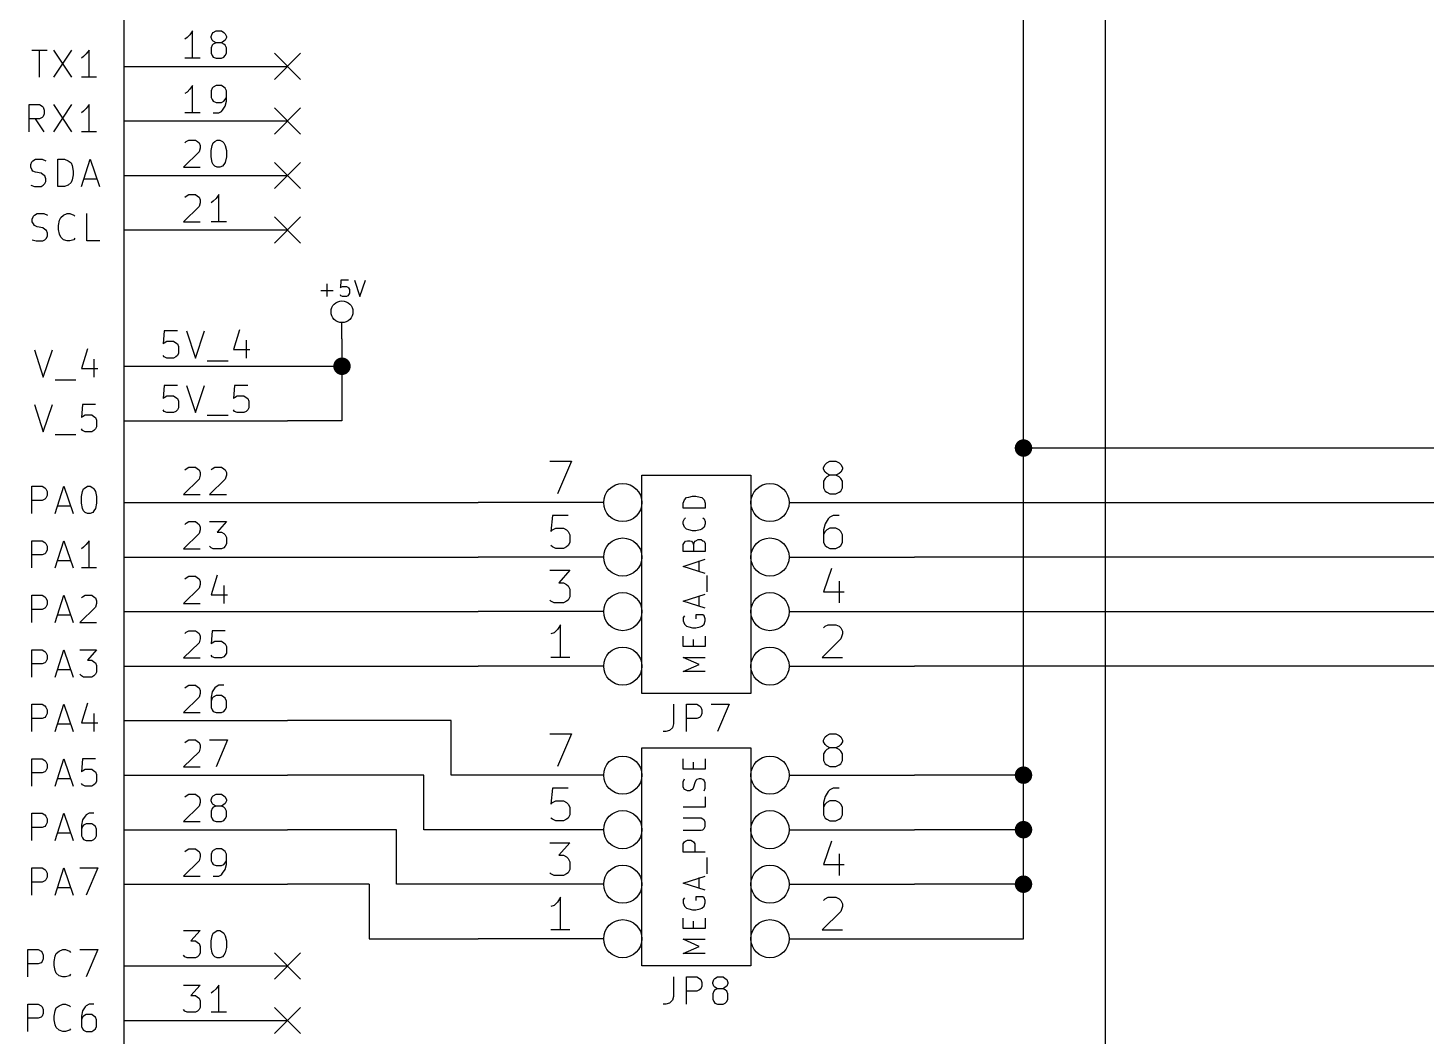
# Model space of a CAD drawing. Extents: x 4000 to 161350, y 4000 to 113000.
# Drawn here: x 58740 to 84384, y 29215 to 47705 of the extents above; entities that cross this region are included whole.
import ezdxf

# ---------------------------------------------------------------- set-up
doc = ezdxf.new("R2010")
doc.units = 0
for name, color, linetype in [('BLUE', 2, 'CONTINUOUS'), ('CYAN', 4, 'CONTINUOUS'), ('GREEN', 3, 'CONTINUOUS'), ('LIGHTBLUE', 10, 'CONTINUOUS'), ('RED', 5, 'CONTINUOUS')]:
    doc.layers.add(name, color=color, linetype=linetype)

msp = doc.modelspace()

# ---------------------------------------------------------------- linework, layer by layer
at = {"layer": 'BLUE'}
for p, q in [((63260, 47240), (63740, 46760)), ((63740, 47240), (63260, 46760)), ((63260, 46240), (63740, 45760)), ((63740, 46240), (63260, 45760)), ((63260, 45240), (63740, 44760)), ((63740, 45240), (63260, 44760)), ((63260, 44240), (63740, 43760)), ((63740, 44240), (63260, 43760)), ((63260, 30740), (63740, 30260)), ((63740, 30740), (63260, 30260)), ((63260, 29740), (63740, 29260)), ((63740, 29740), (63260, 29260))]:
    msp.add_line(p, q, dxfattribs=at)
at = {"layer": 'CYAN'}
for p, q in [((58810, 47300), (59090, 47300)), ((58950, 46800), (58950, 47300)), ((59210, 47300), (59540, 46800)), ((59540, 47300), (59210, 46800)), ((59810, 47230), (59760, 47180)), ((59860, 47300), (59810, 47230)), ((59860, 46800), (59860, 47300)), ((59760, 47180), (59720, 47150)), ((60000, 46800), (59720, 46800)), ((58760, 45800), (58760, 46300)), ((58760, 46300), (58950, 46300)), ((58950, 46300), (59000, 46270)), ((59000, 46270), (59020, 46250)), ((59020, 46250), (59040, 46200)), ((59040, 46200), (59040, 46130)), ((59210, 46300), (59540, 45800)), ((59540, 46300), (59210, 45800)), ((59760, 46180), (59720, 46150)), ((59810, 46230), (59760, 46180)), ((59860, 46300), (59810, 46230)), ((59860, 45800), (59860, 46300)), ((58950, 46040), (58760, 46040)), ((59040, 45800), (58880, 46040)), ((59000, 46060), (58950, 46040)), ((59020, 46080), (59000, 46060)), ((59040, 46130), (59020, 46080)), ((60000, 45800), (59720, 45800)), ((58790, 45200), (58810, 45250)), ((58790, 45150), (58790, 45200)), ((58810, 45110), (58790, 45150)), ((58810, 45250), (58830, 45270)), ((58830, 45270), (58880, 45300)), ((58880, 45300), (59000, 45300)), ((59000, 45300), (59070, 45270)), ((59290, 44800), (59290, 45300)), ((59290, 45300), (59410, 45300)), ((59410, 45300), (59480, 45270)), ((59480, 45270), (59530, 45230)), ((59530, 45230), (59550, 45180)), ((59550, 45180), (59570, 45080)), ((59720, 44800), (59880, 45300)), ((59880, 45300), (60050, 44800)), ((58830, 45080), (58810, 45110)), ((58880, 45060), (58830, 45080)), ((58980, 45040), (58880, 45060)), ((59020, 45010), (58980, 45040)), ((59050, 44990), (59020, 45010)), ((59070, 44940), (59050, 44990)), ((59050, 44850), (59070, 44890)), ((59070, 44890), (59070, 44940)), ((59550, 44920), (59530, 44870)), ((59570, 45010), (59550, 44920)), ((59570, 45080), (59570, 45010)), ((59770, 44940), (60000, 44940)), ((58790, 44820), (58860, 44800)), ((58860, 44800), (58980, 44800)), ((58980, 44800), (59020, 44820)), ((59020, 44820), (59050, 44850)), ((59410, 44800), (59290, 44800)), ((59480, 44820), (59410, 44800)), ((59530, 44870), (59480, 44820)), ((58820, 44200), (58840, 44250)), ((58820, 44150), (58820, 44200)), ((58840, 44110), (58820, 44150)), ((58840, 44250), (58860, 44270)), ((58860, 44080), (58840, 44110)), ((58860, 44270), (58910, 44300)), ((58910, 44300), (59030, 44300)), ((59030, 44300), (59100, 44270)), ((59300, 44080), (59320, 44180)), ((59320, 44180), (59340, 44230)), ((59340, 44230), (59390, 44270)), ((59390, 44270), (59460, 44300)), ((59460, 44300), (59510, 44300)), ((59510, 44300), (59580, 44270)), ((59580, 44270), (59600, 44250)), ((59820, 43800), (59820, 44300)), ((58910, 44060), (58860, 44080)), ((59010, 44040), (58910, 44060)), ((59050, 44010), (59010, 44040)), ((59080, 43990), (59050, 44010)), ((59100, 43940), (59080, 43990)), ((59080, 43850), (59100, 43890)), ((59100, 43890), (59100, 43940)), ((59300, 44010), (59300, 44080)), ((59320, 43920), (59300, 44010)), ((59340, 43870), (59320, 43920)), ((59390, 43820), (59340, 43870)), ((58820, 43820), (58890, 43800)), ((58890, 43800), (59010, 43800)), ((59010, 43800), (59050, 43820)), ((59050, 43820), (59080, 43850)), ((59460, 43800), (59390, 43820)), ((59510, 43800), (59460, 43800)), ((59580, 43820), (59510, 43800)), ((59600, 43850), (59580, 43820)), ((60060, 43800), (59820, 43800)), ((64110, 42890), (64340, 42890)), ((64230, 42780), (64230, 43010)), ((64480, 43080), (64470, 42940)), ((64470, 42940), (64480, 42950)), ((64620, 43080), (64480, 43080)), ((64480, 42950), (64510, 42960)), ((64510, 42960), (64580, 42960)), ((64580, 42960), (64610, 42950)), ((64610, 42950), (64620, 42940)), ((64620, 42940), (64640, 42910)), ((64640, 42840), (64620, 42810)), ((64640, 42910), (64640, 42840)), ((64730, 43080), (64830, 42780)), ((64830, 42780), (64930, 43080)), ((64480, 42790), (64470, 42810)), ((64510, 42780), (64480, 42790)), ((64580, 42780), (64510, 42780)), ((64610, 42790), (64580, 42780)), ((64620, 42810), (64610, 42790)), ((58860, 41800), (59020, 41300)), ((59020, 41300), (59190, 41800)), ((59830, 41820), (59720, 41460)), ((59950, 41630), (59950, 41300)), ((59720, 41460), (60020, 41460)), ((59240, 41250), (59620, 41250)), ((58860, 40800), (59020, 40300)), ((59020, 40300), (59190, 40800)), ((59740, 40800), (59720, 40560)), ((59980, 40800), (59740, 40800)), ((59720, 40560), (59740, 40580)), ((59740, 40580), (59790, 40610)), ((59790, 40610), (59910, 40610)), ((59910, 40610), (59950, 40580)), ((59950, 40580), (59980, 40560)), ((59980, 40560), (60000, 40510)), ((59740, 40320), (59720, 40350)), ((59790, 40300), (59740, 40320)), ((59910, 40300), (59790, 40300)), ((59950, 40320), (59910, 40300)), ((59980, 40350), (59950, 40320)), ((60000, 40390), (59980, 40350)), ((60000, 40510), (60000, 40390)), ((59240, 40250), (59620, 40250)), ((58810, 38800), (58810, 39300)), ((58810, 39300), (59000, 39300)), ((59000, 39300), (59050, 39270)), ((59050, 39270), (59070, 39250)), ((59070, 39250), (59090, 39200)), ((59240, 38800), (59400, 39300)), ((59400, 39300), (59570, 38800)), ((59740, 39200), (59760, 39250)), ((59760, 39250), (59790, 39270)), ((59790, 39270), (59830, 39300)), ((59830, 39300), (59880, 39300)), ((59880, 39300), (59930, 39270)), ((59930, 39270), (59950, 39250)), ((59950, 39250), (59980, 39200)), ((59000, 39040), (58810, 39040)), ((59050, 39060), (59000, 39040)), ((59070, 39080), (59050, 39060)), ((59090, 39130), (59070, 39080)), ((59090, 39200), (59090, 39130)), ((59720, 39110), (59740, 39200)), ((59720, 38990), (59720, 39110)), ((59740, 38890), (59720, 38990)), ((59980, 39200), (60000, 39110)), ((60000, 38990), (59980, 38890)), ((60000, 39110), (60000, 38990)), ((70760, 38990), (70780, 39050)), ((70760, 38900), (70760, 38990)), ((70780, 39050), (70820, 39090)), ((70820, 39090), (70860, 39100)), ((70860, 39100), (70930, 39120)), ((70930, 39120), (70990, 39120)), ((70990, 39120), (71070, 39100)), ((71070, 39100), (71100, 39090)), ((71100, 39090), (71140, 39050)), ((71140, 39050), (71160, 38990)), ((71160, 38990), (71160, 38900)), ((59290, 38940), (59520, 38940)), ((59760, 38850), (59740, 38890)), ((59790, 38820), (59760, 38850)), ((59830, 38800), (59790, 38820)), ((59880, 38800), (59830, 38800)), ((59930, 38820), (59880, 38800)), ((59950, 38850), (59930, 38820)), ((59980, 38890), (59950, 38850)), ((71160, 38900), (70760, 38900)), ((70760, 38650), (70780, 38700)), ((70760, 38610), (70760, 38650)), ((70780, 38550), (70760, 38610)), ((70780, 38700), (70800, 38720)), ((70820, 38510), (70780, 38550)), ((70860, 38500), (70820, 38510)), ((70930, 38480), (70860, 38500)), ((70990, 38480), (70930, 38480)), ((71070, 38500), (70990, 38480)), ((71100, 38510), (71070, 38500)), ((71140, 38550), (71100, 38510)), ((71120, 38720), (71140, 38700)), ((71140, 38700), (71160, 38650)), ((71160, 38610), (71140, 38550)), ((71160, 38650), (71160, 38610)), ((58810, 37800), (58810, 38300)), ((58810, 38300), (59000, 38300)), ((59000, 38300), (59050, 38270)), ((59050, 38270), (59070, 38250)), ((59070, 38250), (59090, 38200)), ((59240, 37800), (59400, 38300)), ((59400, 38300), (59570, 37800)), ((59810, 38230), (59760, 38180)), ((59860, 38300), (59810, 38230)), ((59860, 37800), (59860, 38300)), ((70760, 38230), (70780, 38270)), ((70760, 38100), (70760, 38230)), ((70780, 38270), (70800, 38290)), ((70800, 38290), (70840, 38300)), ((70840, 38300), (70880, 38300)), ((70880, 38300), (70910, 38290)), ((70910, 38290), (70930, 38270)), ((70930, 38270), (70950, 38230)), ((70950, 38230), (70970, 38290)), ((70950, 38230), (70950, 38100)), ((70970, 38290), (70990, 38300)), ((70990, 38300), (71030, 38320)), ((71030, 38320), (71090, 38320)), ((71090, 38320), (71120, 38300)), ((71120, 38300), (71140, 38290)), ((71140, 38290), (71160, 38250)), ((71160, 38250), (71160, 38100)), ((59000, 38040), (58810, 38040)), ((59050, 38060), (59000, 38040)), ((59070, 38080), (59050, 38060)), ((59090, 38130), (59070, 38080)), ((59090, 38200), (59090, 38130)), ((59760, 38180), (59720, 38150)), ((71160, 38100), (70760, 38100)), ((70760, 37830), (71160, 37960)), ((59290, 37940), (59520, 37940)), ((60000, 37800), (59720, 37800)), ((71160, 37700), (70760, 37830)), ((71050, 37740), (71050, 37930)), ((71200, 37360), (71200, 37660)), ((58810, 36800), (58810, 37300)), ((58810, 37300), (59000, 37300)), ((59000, 37300), (59050, 37270)), ((59050, 37270), (59070, 37250)), ((59070, 37250), (59090, 37200)), ((59090, 37200), (59090, 37130)), ((59240, 36800), (59400, 37300)), ((59400, 37300), (59570, 36800)), ((59720, 37250), (59740, 37270)), ((59740, 37270), (59790, 37300)), ((59790, 37300), (59910, 37300)), ((59910, 37300), (59950, 37270)), ((59950, 37270), (59980, 37250)), ((59980, 37250), (60000, 37200)), ((60000, 37200), (60000, 37150)), ((70760, 37190), (71160, 37320)), ((71160, 37060), (70760, 37190)), ((71050, 37100), (71050, 37290)), ((59000, 37040), (58810, 37040)), ((59050, 37060), (59000, 37040)), ((59070, 37080), (59050, 37060)), ((59090, 37130), (59070, 37080)), ((59290, 36940), (59520, 36940)), ((59980, 37080), (59690, 36800)), ((60000, 37150), (59980, 37080)), ((71120, 36940), (70990, 36940)), ((70990, 36940), (70990, 36870)), ((71140, 36920), (71120, 36940)), ((59690, 36800), (60000, 36800)), ((70780, 36920), (70760, 36890)), ((70760, 36890), (70760, 36830)), ((70760, 36830), (70780, 36770)), ((70780, 36770), (70820, 36730)), ((70820, 36730), (70860, 36720)), ((70860, 36720), (70930, 36700)), ((70930, 36700), (70990, 36700)), ((70990, 36700), (71070, 36720)), ((71070, 36720), (71100, 36730)), ((71100, 36730), (71140, 36770)), ((71160, 36870), (71140, 36920)), ((71140, 36770), (71160, 36830)), ((71160, 36830), (71160, 36870)), ((70760, 36360), (70760, 36550)), ((70950, 36360), (70950, 36490)), ((71160, 36550), (71160, 36360)), ((58810, 35800), (58810, 36300)), ((58810, 36300), (59000, 36300)), ((59000, 36300), (59050, 36270)), ((59050, 36270), (59070, 36250)), ((59070, 36250), (59090, 36200)), ((59090, 36200), (59090, 36130)), ((59240, 35800), (59400, 36300)), ((59400, 36300), (59570, 35800)), ((59690, 36300), (60000, 36300)), ((60000, 36300), (59830, 36110)), ((71160, 36360), (70760, 36360)), ((71050, 36030), (70760, 36160)), ((70760, 36160), (71160, 36160)), ((59000, 36040), (58810, 36040)), ((59050, 36060), (59000, 36040)), ((59070, 36080), (59050, 36060)), ((59090, 36130), (59070, 36080)), ((59290, 35940), (59520, 35940)), ((59830, 36110), (59910, 36110)), ((59910, 36110), (59950, 36080)), ((59950, 36080), (59980, 36060)), ((59980, 36060), (60000, 36010)), ((60000, 36010), (60000, 35890)), ((70760, 35900), (71050, 36030)), ((59720, 35820), (59690, 35850)), ((59760, 35800), (59720, 35820)), ((59910, 35800), (59760, 35800)), ((59950, 35820), (59910, 35800)), ((59980, 35850), (59950, 35820)), ((60000, 35890), (59980, 35850)), ((71160, 35900), (70760, 35900)), ((58810, 34800), (58810, 35300)), ((58810, 35300), (59000, 35300)), ((59000, 35300), (59050, 35270)), ((59050, 35270), (59070, 35250)), ((59070, 35250), (59090, 35200)), ((59090, 35200), (59090, 35130)), ((59240, 34800), (59400, 35300)), ((59400, 35300), (59570, 34800)), ((59830, 35320), (59720, 34960)), ((70580, 35300), (70580, 34940)), ((70820, 34800), (70820, 35300)), ((70820, 35300), (71010, 35300)), ((71010, 35300), (71060, 35270)), ((71060, 35270), (71080, 35250)), ((71080, 35250), (71100, 35200)), ((71100, 35200), (71100, 35130)), ((71270, 35300), (71600, 35300)), ((71600, 35300), (71390, 34800)), ((59000, 35040), (58810, 35040)), ((59050, 35060), (59000, 35040)), ((59070, 35080), (59050, 35060)), ((59090, 35130), (59070, 35080)), ((59290, 34940), (59520, 34940)), ((59720, 34960), (60020, 34960)), ((59950, 35130), (59950, 34800)), ((70580, 34940), (70560, 34870)), ((71010, 35040), (70820, 35040)), ((71060, 35060), (71010, 35040)), ((71080, 35080), (71060, 35060)), ((71100, 35130), (71080, 35080)), ((70440, 34800), (70390, 34800)), ((70510, 34820), (70440, 34800)), ((70560, 34870), (70510, 34820)), ((58810, 33800), (58810, 34300)), ((58810, 34300), (59000, 34300)), ((59000, 34300), (59050, 34270)), ((59050, 34270), (59070, 34250)), ((59070, 34250), (59090, 34200)), ((59090, 34130), (59070, 34080)), ((59090, 34200), (59090, 34130)), ((59240, 33800), (59400, 34300)), ((59400, 34300), (59570, 33800)), ((59740, 34300), (59720, 34060)), ((59980, 34300), (59740, 34300)), ((59740, 34080), (59790, 34110)), ((59790, 34110), (59910, 34110)), ((59910, 34110), (59950, 34080)), ((70760, 34110), (70760, 34300)), ((71160, 34110), (70760, 34110)), ((70950, 34110), (70950, 34240)), ((71160, 34300), (71160, 34110)), ((59000, 34040), (58810, 34040)), ((59050, 34060), (59000, 34040)), ((59070, 34080), (59050, 34060)), ((59290, 33940), (59520, 33940)), ((59720, 34060), (59740, 34080)), ((59740, 33820), (59720, 33850)), ((59950, 34080), (59980, 34060)), ((59980, 33850), (59950, 33820)), ((59980, 34060), (60000, 34010)), ((60000, 33890), (59980, 33850)), ((60000, 34010), (60000, 33890)), ((70760, 33880), (70780, 33930)), ((70760, 33780), (70760, 33880)), ((70970, 33860), (70950, 33780)), ((70990, 33900), (70970, 33860)), ((71010, 33920), (70990, 33900)), ((71050, 33930), (71010, 33920)), ((71090, 33930), (71050, 33930)), ((71120, 33920), (71090, 33930)), ((71140, 33900), (71120, 33920)), ((71160, 33860), (71140, 33900)), ((71160, 33760), (71160, 33860)), ((59790, 33800), (59740, 33820)), ((59910, 33800), (59790, 33800)), ((59950, 33820), (59910, 33800)), ((70780, 33740), (70760, 33780)), ((70800, 33730), (70780, 33740)), ((70840, 33710), (70800, 33730)), ((70880, 33710), (70840, 33710)), ((70910, 33730), (70880, 33710)), ((70930, 33740), (70910, 33730)), ((70950, 33780), (70930, 33740)), ((71140, 33710), (71160, 33760)), ((71160, 33600), (71160, 33410)), ((71160, 33410), (70760, 33410)), ((58810, 32800), (58810, 33300)), ((58810, 33300), (59000, 33300)), ((59000, 33300), (59050, 33270)), ((59050, 33270), (59070, 33250)), ((59070, 33250), (59090, 33200)), ((59090, 33130), (59070, 33080)), ((59090, 33200), (59090, 33130)), ((59240, 32800), (59400, 33300)), ((59400, 33300), (59570, 32800)), ((59740, 33180), (59720, 33080)), ((59790, 33250), (59740, 33180)), ((59810, 33110), (59760, 33080)), ((59810, 33270), (59790, 33250)), ((59860, 33300), (59810, 33270)), ((59910, 33110), (59810, 33110)), ((59950, 33300), (59860, 33300)), ((59950, 33080), (59910, 33110)), ((71090, 33210), (70760, 33210)), ((71120, 33190), (71090, 33210)), ((71140, 33180), (71120, 33190)), ((71160, 33140), (71140, 33180)), ((71160, 33060), (71160, 33140)), ((59000, 33040), (58810, 33040)), ((59050, 33060), (59000, 33040)), ((59070, 33080), (59050, 33060)), ((59290, 32940), (59520, 32940)), ((59720, 33080), (59720, 32890)), ((59740, 33060), (59720, 33010)), ((59720, 32890), (59740, 32850)), ((59760, 33080), (59740, 33060)), ((59740, 32850), (59760, 32820)), ((59980, 33060), (59950, 33080)), ((59950, 32820), (59980, 32850)), ((60000, 33010), (59980, 33060)), ((59980, 32850), (60000, 32890)), ((60000, 32890), (60000, 33010)), ((70760, 32990), (71090, 32990)), ((71090, 32990), (71120, 33000)), ((71120, 33000), (71140, 33020)), ((71140, 33020), (71160, 33060)), ((59760, 32820), (59810, 32800)), ((59810, 32800), (59910, 32800)), ((59910, 32800), (59950, 32820)), ((70760, 32740), (70780, 32780)), ((70760, 32590), (70760, 32740)), ((71160, 32590), (70760, 32590)), ((70780, 32780), (70800, 32790)), ((70800, 32790), (70840, 32810)), ((70840, 32810), (70900, 32810)), ((70900, 32810), (70930, 32790)), ((70930, 32790), (70950, 32780)), ((70950, 32780), (70970, 32740)), ((70970, 32740), (70970, 32590)), ((71200, 32190), (71200, 32490)), ((58810, 31800), (58810, 32300)), ((58810, 32300), (59000, 32300)), ((59000, 32300), (59050, 32270)), ((59050, 32060), (59000, 32040)), ((59050, 32270), (59070, 32250)), ((59070, 32080), (59050, 32060)), ((59070, 32250), (59090, 32200)), ((59090, 32130), (59070, 32080)), ((59090, 32200), (59090, 32130)), ((59240, 31800), (59400, 32300)), ((59400, 32300), (59570, 31800)), ((59690, 32300), (60020, 32300)), ((60020, 32300), (59810, 31800)), ((70760, 32020), (71160, 32150)), ((71050, 31930), (71050, 32120)), ((59000, 32040), (58810, 32040)), ((59290, 31940), (59520, 31940)), ((71160, 31890), (70760, 32020)), ((70780, 31750), (70760, 31720)), ((70760, 31720), (70760, 31660)), ((70760, 31660), (70780, 31600)), ((70780, 31600), (70820, 31560)), ((70820, 31560), (70860, 31550)), ((70860, 31550), (70930, 31530)), ((71120, 31770), (70990, 31770)), ((70990, 31770), (70990, 31700)), ((70990, 31530), (71070, 31550)), ((71070, 31550), (71100, 31560)), ((71100, 31560), (71140, 31600)), ((71140, 31750), (71120, 31770)), ((71160, 31700), (71140, 31750)), ((71140, 31600), (71160, 31660)), ((71160, 31660), (71160, 31700)), ((70760, 31190), (70760, 31380)), ((70930, 31530), (70990, 31530)), ((70950, 31190), (70950, 31320)), ((71160, 31380), (71160, 31190)), ((71160, 31190), (70760, 31190)), ((58740, 30300), (58740, 30800)), ((58740, 30800), (58930, 30800)), ((58930, 30800), (58980, 30770)), ((59310, 30770), (59380, 30800)), ((59380, 30800), (59430, 30800)), ((59430, 30800), (59500, 30770)), ((59690, 30800), (60020, 30800)), ((60020, 30800), (59810, 30300)), ((71050, 30860), (70760, 30990)), ((70760, 30990), (71160, 30990)), ((70760, 30730), (71050, 30860)), ((58930, 30540), (58740, 30540)), ((58980, 30560), (58930, 30540)), ((58980, 30770), (59000, 30750)), ((59000, 30580), (58980, 30560)), ((59000, 30750), (59020, 30700)), ((59020, 30630), (59000, 30580)), ((59020, 30700), (59020, 30630)), ((59220, 30580), (59240, 30680)), ((59220, 30510), (59220, 30580)), ((59240, 30680), (59260, 30730)), ((59260, 30730), (59310, 30770)), ((59500, 30770), (59520, 30750)), ((71160, 30730), (70760, 30730)), ((59240, 30420), (59220, 30510)), ((59260, 30370), (59240, 30420)), ((59310, 30320), (59260, 30370)), ((59380, 30300), (59310, 30320)), ((59430, 30300), (59380, 30300)), ((59500, 30320), (59430, 30300)), ((59520, 30350), (59500, 30320)), ((70580, 30300), (70580, 29940)), ((70820, 29800), (70820, 30300)), ((70820, 30300), (71010, 30300)), ((71010, 30300), (71060, 30270)), ((71060, 30270), (71080, 30250)), ((71320, 30250), (71340, 30270)), ((71340, 30270), (71390, 30300)), ((71390, 30300), (71490, 30300)), ((71490, 30300), (71530, 30270)), ((71530, 30270), (71560, 30250)), ((71010, 30040), (70820, 30040)), ((71060, 30060), (71010, 30040)), ((71080, 30080), (71060, 30060)), ((71080, 30250), (71100, 30200)), ((71100, 30130), (71080, 30080)), ((71100, 30200), (71100, 30130)), ((71300, 30200), (71320, 30250)), ((71300, 30180), (71300, 30200)), ((71320, 30130), (71300, 30180)), ((71320, 30040), (71300, 29990)), ((71340, 30110), (71320, 30130)), ((71340, 30060), (71320, 30040)), ((71390, 30080), (71340, 30110)), ((71390, 30080), (71340, 30060)), ((71490, 30080), (71390, 30080)), ((71530, 30110), (71490, 30080)), ((71530, 30060), (71490, 30080)), ((71560, 30130), (71530, 30110)), ((71560, 30040), (71530, 30060)), ((71560, 30250), (71580, 30200)), ((71580, 30180), (71560, 30130)), ((71580, 29990), (71560, 30040)), ((71580, 30200), (71580, 30180)), ((58740, 29300), (58740, 29800)), ((58740, 29800), (58930, 29800)), ((58930, 29800), (58980, 29770)), ((58980, 29770), (59000, 29750)), ((59000, 29750), (59020, 29700)), ((59260, 29730), (59310, 29770)), ((59310, 29770), (59380, 29800)), ((59380, 29800), (59430, 29800)), ((59430, 29800), (59500, 29770)), ((59500, 29770), (59520, 29750)), ((59790, 29750), (59740, 29680)), ((59810, 29770), (59790, 29750)), ((59860, 29800), (59810, 29770)), ((59950, 29800), (59860, 29800)), ((70440, 29800), (70390, 29800)), ((70510, 29820), (70440, 29800)), ((70560, 29870), (70510, 29820)), ((70580, 29940), (70560, 29870)), ((71300, 29990), (71300, 29890)), ((71300, 29890), (71320, 29850)), ((71320, 29850), (71340, 29820)), ((71340, 29820), (71390, 29800)), ((71390, 29800), (71490, 29800)), ((71490, 29800), (71530, 29820)), ((71530, 29820), (71560, 29850)), ((71560, 29850), (71580, 29890)), ((71580, 29890), (71580, 29990)), ((58930, 29540), (58740, 29540)), ((58980, 29560), (58930, 29540)), ((59000, 29580), (58980, 29560)), ((59020, 29630), (59000, 29580)), ((59020, 29700), (59020, 29630)), ((59220, 29580), (59240, 29680)), ((59220, 29510), (59220, 29580)), ((59240, 29420), (59220, 29510)), ((59240, 29680), (59260, 29730)), ((59740, 29680), (59720, 29580)), ((59720, 29580), (59720, 29390)), ((59740, 29560), (59720, 29510)), ((59760, 29580), (59740, 29560)), ((59810, 29610), (59760, 29580)), ((59910, 29610), (59810, 29610)), ((59950, 29580), (59910, 29610)), ((59980, 29560), (59950, 29580)), ((60000, 29510), (59980, 29560)), ((60000, 29390), (60000, 29510)), ((59260, 29370), (59240, 29420)), ((59310, 29320), (59260, 29370)), ((59380, 29300), (59310, 29320)), ((59430, 29300), (59380, 29300)), ((59500, 29320), (59430, 29300)), ((59520, 29350), (59500, 29320)), ((59720, 29390), (59740, 29350)), ((59740, 29350), (59760, 29320)), ((59760, 29320), (59810, 29300)), ((59810, 29300), (59910, 29300)), ((59910, 29300), (59950, 29320)), ((59950, 29320), (59980, 29350)), ((59980, 29350), (60000, 29390))]:
    msp.add_line(p, q, dxfattribs=at)
at = {"layer": 'GREEN'}
for p, q in [((77000, 31000), (77000, 66000)), ((64500, 42000), (64500, 40500)), ((63500, 41500), (64500, 41500)), ((64500, 40500), (63500, 40500)), ((114500, 40000), (77000, 40000)), ((63500, 39000), (67000, 39000)), ((75000, 39000), (111500, 39000)), ((63500, 38000), (67000, 38000)), ((112500, 38000), (75000, 38000)), ((63500, 37000), (67000, 37000)), ((75000, 37000), (130000, 37000)), ((63500, 36000), (67000, 36000)), ((129000, 36000), (75000, 36000)), ((66500, 35000), (63500, 35000)), ((66500, 34000), (66500, 35000)), ((66000, 34000), (63500, 34000)), ((66000, 33000), (66000, 34000)), ((67000, 34000), (66500, 34000)), ((77000, 34000), (75000, 34000)), ((65500, 33000), (63500, 33000)), ((65500, 32000), (65500, 33000)), ((67000, 33000), (66000, 33000)), ((77000, 33000), (75000, 33000)), ((65000, 32000), (63500, 32000)), ((65000, 32000), (65000, 31000)), ((67000, 32000), (65500, 32000)), ((77000, 32000), (75000, 32000)), ((65000, 31000), (67000, 31000)), ((75000, 31000), (77000, 31000))]:
    msp.add_line(p, q, dxfattribs=at)
at = {"layer": 'GREEN', "const_width": 160}
for points in [[(64420, 41500, 1), (64580, 41500, 1)], [(76920, 40000, 1), (77080, 40000, 1)], [(76920, 34000, 1), (77080, 34000, 1)], [(76920, 33000, 1), (77080, 33000, 1)], [(76920, 32000, 1), (77080, 32000, 1)]]:
    msp.add_lwpolyline(points, format="xyb", close=True, dxfattribs=at)
at = {"layer": 'LIGHTBLUE'}
msp.add_line((78500, 83000), (78500, 14000), dxfattribs=at)
at = {"layer": 'RED'}
for p, q in [((60500, 70000), (60500, 20000)), ((61660, 47530), (61620, 47500)), ((61710, 47580), (61660, 47530)), ((61760, 47650), (61710, 47580)), ((61760, 47150), (61760, 47650)), ((62100, 47550), (62120, 47600)), ((62100, 47530), (62100, 47550)), ((62120, 47480), (62100, 47530)), ((62120, 47600), (62140, 47620)), ((62140, 47460), (62120, 47480)), ((62140, 47620), (62190, 47650)), ((62190, 47430), (62140, 47460)), ((62190, 47650), (62290, 47650)), ((62290, 47650), (62330, 47620)), ((62330, 47460), (62290, 47430)), ((62330, 47620), (62360, 47600)), ((62360, 47480), (62330, 47460)), ((62360, 47600), (62380, 47550)), ((62380, 47530), (62360, 47480)), ((62380, 47550), (62380, 47530)), ((62120, 47390), (62100, 47340)), ((62100, 47340), (62100, 47240)), ((62100, 47240), (62120, 47200)), ((62140, 47410), (62120, 47390)), ((62120, 47200), (62140, 47170)), ((62190, 47430), (62140, 47410)), ((62290, 47430), (62190, 47430)), ((62330, 47410), (62290, 47430)), ((62360, 47390), (62330, 47410)), ((62330, 47170), (62360, 47200)), ((62380, 47340), (62360, 47390)), ((62360, 47200), (62380, 47240)), ((62380, 47240), (62380, 47340)), ((60500, 47000), (63500, 47000)), ((61900, 47150), (61620, 47150)), ((62140, 47170), (62190, 47150)), ((62190, 47150), (62290, 47150)), ((62290, 47150), (62330, 47170)), ((61660, 46530), (61620, 46500)), ((61710, 46580), (61660, 46530)), ((61760, 46650), (61710, 46580)), ((61760, 46150), (61760, 46650)), ((62120, 46600), (62100, 46550)), ((62100, 46550), (62100, 46430)), ((62100, 46430), (62120, 46390)), ((62140, 46620), (62120, 46600)), ((62190, 46650), (62140, 46620)), ((62290, 46650), (62190, 46650)), ((62330, 46620), (62290, 46650)), ((62360, 46600), (62330, 46620)), ((62380, 46550), (62360, 46600)), ((62360, 46390), (62380, 46430)), ((62380, 46360), (62380, 46550)), ((62120, 46390), (62140, 46360)), ((62140, 46360), (62190, 46340)), ((62190, 46340), (62290, 46340)), ((62240, 46150), (62290, 46170)), ((62290, 46340), (62330, 46360)), ((62290, 46170), (62310, 46200)), ((62310, 46200), (62360, 46270)), ((62330, 46360), (62360, 46390)), ((62360, 46270), (62380, 46360)), ((60500, 46000), (63500, 46000)), ((61900, 46150), (61620, 46150)), ((62140, 46150), (62240, 46150)), ((61640, 45620), (61690, 45650)), ((61690, 45650), (61810, 45650)), ((61810, 45650), (61850, 45620)), ((62170, 45620), (62210, 45650)), ((62210, 45650), (62260, 45650)), ((62260, 45650), (62310, 45620)), ((61880, 45430), (61590, 45150)), ((61620, 45600), (61640, 45620)), ((61850, 45620), (61880, 45600)), ((61880, 45600), (61900, 45550)), ((61900, 45500), (61880, 45430)), ((61900, 45550), (61900, 45500)), ((62100, 45460), (62120, 45550)), ((62100, 45340), (62100, 45460)), ((62120, 45550), (62140, 45600)), ((62140, 45600), (62170, 45620)), ((62310, 45620), (62330, 45600)), ((62330, 45600), (62360, 45550)), ((62360, 45550), (62380, 45460)), ((62380, 45460), (62380, 45340)), ((61590, 45150), (61900, 45150)), ((62120, 45240), (62100, 45340)), ((62140, 45200), (62120, 45240)), ((62170, 45170), (62140, 45200)), ((62210, 45150), (62170, 45170)), ((62260, 45150), (62210, 45150)), ((62310, 45170), (62260, 45150)), ((62330, 45200), (62310, 45170)), ((62360, 45240), (62330, 45200)), ((62380, 45340), (62360, 45240)), ((60500, 45000), (63500, 45000)), ((61620, 44600), (61640, 44620)), ((61640, 44620), (61690, 44650)), ((61690, 44650), (61810, 44650)), ((61810, 44650), (61850, 44620)), ((61850, 44620), (61880, 44600)), ((62240, 44650), (62190, 44580)), ((62240, 44150), (62240, 44650)), ((61880, 44430), (61590, 44150)), ((61880, 44600), (61900, 44550)), ((61900, 44500), (61880, 44430)), ((61900, 44550), (61900, 44500)), ((62140, 44530), (62100, 44500)), ((62190, 44580), (62140, 44530)), ((61590, 44150), (61900, 44150)), ((62380, 44150), (62100, 44150)), ((60500, 44000), (63500, 44000)), ((61240, 42150), (61220, 41910)), ((61480, 42150), (61240, 42150)), ((61650, 42150), (61810, 41650)), ((61810, 41650), (61980, 42150)), ((62620, 42170), (62510, 41810)), ((64500, 42000), (64500, 42300)), ((61220, 41910), (61240, 41930)), ((61240, 41930), (61290, 41960)), ((61290, 41960), (61410, 41960)), ((61410, 41960), (61450, 41930)), ((61450, 41930), (61480, 41910)), ((61480, 41910), (61500, 41860)), ((61500, 41860), (61500, 41740)), ((62510, 41810), (62810, 41810)), ((62740, 41980), (62740, 41650)), ((61240, 41670), (61220, 41700)), ((61290, 41650), (61240, 41670)), ((61410, 41650), (61290, 41650)), ((61450, 41670), (61410, 41650)), ((61480, 41700), (61450, 41670)), ((61500, 41740), (61480, 41700)), ((62030, 41600), (62410, 41600)), ((60500, 41500), (63500, 41500)), ((61240, 41150), (61220, 40910)), ((61480, 41150), (61240, 41150)), ((61650, 41150), (61810, 40650)), ((61810, 40650), (61980, 41150)), ((62530, 41150), (62510, 40910)), ((62770, 41150), (62530, 41150)), ((61220, 40910), (61240, 40930)), ((61240, 40930), (61290, 40960)), ((61290, 40960), (61410, 40960)), ((61410, 40960), (61450, 40930)), ((61450, 40930), (61480, 40910)), ((61480, 40910), (61500, 40860)), ((61500, 40860), (61500, 40740)), ((62510, 40910), (62530, 40930)), ((62530, 40930), (62580, 40960)), ((62580, 40960), (62700, 40960)), ((62700, 40960), (62740, 40930)), ((62740, 40930), (62770, 40910)), ((62770, 40910), (62790, 40860)), ((62790, 40860), (62790, 40740)), ((61240, 40670), (61220, 40700)), ((61290, 40650), (61240, 40670)), ((61410, 40650), (61290, 40650)), ((61450, 40670), (61410, 40650)), ((61480, 40700), (61450, 40670)), ((61500, 40740), (61480, 40700)), ((62030, 40600), (62410, 40600)), ((62530, 40670), (62510, 40700)), ((62580, 40650), (62530, 40670)), ((62700, 40650), (62580, 40650)), ((62740, 40670), (62700, 40650)), ((62770, 40700), (62740, 40670)), ((62790, 40740), (62770, 40700)), ((60500, 40500), (63500, 40500)), ((68310, 39760), (68710, 39760)), ((68710, 39760), (68450, 39160)), ((73390, 39730), (73450, 39760)), ((73450, 39760), (73560, 39760)), ((73560, 39760), (73620, 39730)), ((61620, 39600), (61640, 39620)), ((61640, 39620), (61690, 39650)), ((61690, 39650), (61810, 39650)), ((61810, 39650), (61850, 39620)), ((61850, 39620), (61880, 39600)), ((61880, 39600), (61900, 39550)), ((61900, 39500), (61880, 39430)), ((61900, 39550), (61900, 39500)), ((62100, 39600), (62120, 39620)), ((62120, 39620), (62170, 39650)), ((62170, 39650), (62290, 39650)), ((62290, 39650), (62330, 39620)), ((62330, 39620), (62360, 39600)), ((62360, 39600), (62380, 39550)), ((62380, 39500), (62360, 39430)), ((62380, 39550), (62380, 39500)), ((70000, 35500), (70000, 39500)), ((70000, 39500), (72000, 39500)), ((72000, 39500), (72000, 35500)), ((73330, 39640), (73360, 39700)), ((73330, 39610), (73330, 39640)), ((73360, 39560), (73330, 39610)), ((73360, 39700), (73390, 39730)), ((73390, 39530), (73360, 39560)), ((73450, 39500), (73390, 39530)), ((73450, 39500), (73390, 39470)), ((73560, 39500), (73450, 39500)), ((73620, 39530), (73560, 39500)), ((73620, 39470), (73560, 39500)), ((73620, 39730), (73650, 39700)), ((73650, 39560), (73620, 39530)), ((73650, 39700), (73680, 39640)), ((73680, 39610), (73650, 39560)), ((73680, 39640), (73680, 39610)), ((61880, 39430), (61590, 39150)), ((62360, 39430), (62070, 39150)), ((73360, 39440), (73330, 39390)), ((73330, 39390), (73330, 39270)), ((73330, 39270), (73360, 39210)), ((73390, 39470), (73360, 39440)), ((73650, 39440), (73620, 39470)), ((73680, 39390), (73650, 39440)), ((73650, 39210), (73680, 39270)), ((73680, 39270), (73680, 39390)), ((60500, 39000), (63500, 39000)), ((61590, 39150), (61900, 39150)), ((62070, 39150), (62380, 39150)), ((69300, 39000), (67000, 39000)), ((72700, 39000), (75000, 39000)), ((73360, 39210), (73390, 39190)), ((73390, 39190), (73450, 39160)), ((73450, 39160), (73560, 39160)), ((73560, 39160), (73620, 39190)), ((73620, 39190), (73650, 39210)), ((68360, 38760), (68330, 38470)), ((68650, 38760), (68360, 38760)), ((73450, 38730), (73420, 38700)), ((73510, 38760), (73450, 38730)), ((73620, 38760), (73510, 38760)), ((61620, 38600), (61640, 38620)), ((61640, 38620), (61690, 38650)), ((61690, 38650), (61810, 38650)), ((61810, 38650), (61850, 38620)), ((61850, 38620), (61880, 38600)), ((61880, 38600), (61900, 38550)), ((61900, 38500), (61880, 38430)), ((61900, 38550), (61900, 38500)), ((62070, 38650), (62380, 38650)), ((62380, 38650), (62210, 38460)), ((68330, 38470), (68360, 38500)), ((68360, 38500), (68420, 38530)), ((68420, 38530), (68560, 38530)), ((68560, 38530), (68620, 38500)), ((68620, 38500), (68650, 38470)), ((68650, 38470), (68680, 38410)), ((73360, 38610), (73330, 38500)), ((73330, 38500), (73330, 38270)), ((73360, 38470), (73330, 38410)), ((73420, 38700), (73360, 38610)), ((73390, 38500), (73360, 38470)), ((73450, 38530), (73390, 38500)), ((73560, 38530), (73450, 38530)), ((73620, 38500), (73560, 38530)), ((73650, 38470), (73620, 38500)), ((73680, 38410), (73650, 38470)), ((61880, 38430), (61590, 38150)), ((62210, 38460), (62290, 38460)), ((62290, 38460), (62330, 38430)), ((62330, 38430), (62360, 38410)), ((62360, 38410), (62380, 38360)), ((62380, 38240), (62360, 38200)), ((62380, 38360), (62380, 38240)), ((68360, 38190), (68330, 38210)), ((68650, 38210), (68620, 38190)), ((68680, 38270), (68650, 38210)), ((68680, 38410), (68680, 38270)), ((73330, 38270), (73360, 38210)), ((73360, 38210), (73390, 38190)), ((73620, 38190), (73650, 38210)), ((73650, 38210), (73680, 38270)), ((73680, 38270), (73680, 38410)), ((60500, 38000), (63500, 38000)), ((61590, 38150), (61900, 38150)), ((62100, 38170), (62070, 38200)), ((62140, 38150), (62100, 38170)), ((62290, 38150), (62140, 38150)), ((62330, 38170), (62290, 38150)), ((62360, 38200), (62330, 38170)), ((69300, 38000), (67000, 38000)), ((68420, 38160), (68360, 38190)), ((68560, 38160), (68420, 38160)), ((68620, 38190), (68560, 38160)), ((72700, 38000), (75000, 38000)), ((73390, 38190), (73450, 38160)), ((73450, 38160), (73560, 38160)), ((73560, 38160), (73620, 38190)), ((68310, 37760), (68680, 37760)), ((68680, 37760), (68480, 37530)), ((73480, 37790), (73330, 37360)), ((61620, 37600), (61640, 37620)), ((61640, 37620), (61690, 37650)), ((61690, 37650), (61810, 37650)), ((61810, 37650), (61850, 37620)), ((61850, 37620), (61880, 37600)), ((61880, 37600), (61900, 37550)), ((61900, 37500), (61880, 37430)), ((61900, 37550), (61900, 37500)), ((62210, 37670), (62100, 37310)), ((62330, 37480), (62330, 37150)), ((68480, 37530), (68560, 37530)), ((68560, 37530), (68620, 37500)), ((68620, 37500), (68650, 37470)), ((68650, 37470), (68680, 37410)), ((73620, 37560), (73620, 37160)), ((61880, 37430), (61590, 37150)), ((62100, 37310), (62400, 37310)), ((68330, 37190), (68310, 37210)), ((68390, 37160), (68330, 37190)), ((68620, 37190), (68560, 37160)), ((68650, 37210), (68620, 37190)), ((68680, 37270), (68650, 37210)), ((68680, 37410), (68680, 37270)), ((73330, 37360), (73710, 37360)), ((60500, 37000), (63500, 37000)), ((61590, 37150), (61900, 37150)), ((69300, 37000), (67000, 37000)), ((68560, 37160), (68390, 37160)), ((72700, 37000), (75000, 37000)), ((68510, 36760), (68450, 36670)), ((68510, 36160), (68510, 36760)), ((73330, 36700), (73360, 36730)), ((73360, 36730), (73420, 36760)), ((73420, 36760), (73560, 36760)), ((73560, 36760), (73620, 36730)), ((73620, 36730), (73650, 36700)), ((73650, 36700), (73680, 36640)), ((61880, 36430), (61590, 36150)), ((61620, 36600), (61640, 36620)), ((61640, 36620), (61690, 36650)), ((61690, 36650), (61810, 36650)), ((61810, 36650), (61850, 36620)), ((61850, 36620), (61880, 36600)), ((61880, 36600), (61900, 36550)), ((61900, 36500), (61880, 36430)), ((61900, 36550), (61900, 36500)), ((62120, 36650), (62100, 36410)), ((62100, 36410), (62120, 36430)), ((62360, 36650), (62120, 36650)), ((62120, 36430), (62170, 36460)), ((62170, 36460), (62290, 36460)), ((62290, 36460), (62330, 36430)), ((62330, 36430), (62360, 36410)), ((68390, 36610), (68330, 36590)), ((68450, 36670), (68390, 36610)), ((73650, 36500), (73310, 36160)), ((73680, 36590), (73650, 36500)), ((73680, 36640), (73680, 36590)), ((62120, 36170), (62100, 36200)), ((62170, 36150), (62120, 36170)), ((62330, 36170), (62290, 36150)), ((62360, 36200), (62330, 36170)), ((62360, 36410), (62380, 36360)), ((62380, 36240), (62360, 36200)), ((62380, 36360), (62380, 36240)), ((68680, 36160), (68330, 36160)), ((73310, 36160), (73680, 36160)), ((60500, 36000), (63500, 36000)), ((61590, 36150), (61900, 36150)), ((62290, 36150), (62170, 36150)), ((69300, 36000), (67000, 36000)), ((72700, 36000), (75000, 36000)), ((61640, 35620), (61690, 35650)), ((61690, 35650), (61810, 35650)), ((61810, 35650), (61850, 35620)), ((62240, 35650), (62190, 35620)), ((62330, 35650), (62240, 35650)), ((61880, 35430), (61590, 35150)), ((61620, 35600), (61640, 35620)), ((61850, 35620), (61880, 35600)), ((61880, 35600), (61900, 35550)), ((61900, 35500), (61880, 35430)), ((61900, 35550), (61900, 35500)), ((62120, 35530), (62100, 35430)), ((62100, 35430), (62100, 35240)), ((62120, 35410), (62100, 35360)), ((62170, 35600), (62120, 35530)), ((62140, 35430), (62120, 35410)), ((62190, 35460), (62140, 35430)), ((62190, 35620), (62170, 35600)), ((62290, 35460), (62190, 35460)), ((62330, 35430), (62290, 35460)), ((62360, 35410), (62330, 35430)), ((62380, 35360), (62360, 35410)), ((72000, 35500), (70000, 35500)), ((61590, 35150), (61900, 35150)), ((62100, 35240), (62120, 35200)), ((62120, 35200), (62140, 35170)), ((62140, 35170), (62190, 35150)), ((62190, 35150), (62290, 35150)), ((62290, 35150), (62330, 35170)), ((62330, 35170), (62360, 35200)), ((62360, 35200), (62380, 35240)), ((62380, 35240), (62380, 35360)), ((60500, 35000), (63500, 35000)), ((61620, 34600), (61640, 34620)), ((61640, 34620), (61690, 34650)), ((61690, 34650), (61810, 34650)), ((61810, 34650), (61850, 34620)), ((61850, 34620), (61880, 34600)), ((62070, 34650), (62400, 34650)), ((62400, 34650), (62190, 34150)), ((68310, 34760), (68710, 34760)), ((68710, 34760), (68450, 34160)), ((73330, 34640), (73360, 34700)), ((73330, 34610), (73330, 34640)), ((73360, 34700), (73390, 34730)), ((73390, 34730), (73450, 34760)), ((73450, 34760), (73560, 34760)), ((73560, 34760), (73620, 34730)), ((73620, 34730), (73650, 34700)), ((73650, 34700), (73680, 34640)), ((73680, 34640), (73680, 34610)), ((61880, 34430), (61590, 34150)), ((61880, 34600), (61900, 34550)), ((61900, 34500), (61880, 34430)), ((61900, 34550), (61900, 34500)), ((70000, 30500), (70000, 34500)), ((70000, 34500), (72000, 34500)), ((72000, 34500), (72000, 30500)), ((73360, 34560), (73330, 34610)), ((73360, 34440), (73330, 34390)), ((73330, 34390), (73330, 34270)), ((73390, 34530), (73360, 34560)), ((73390, 34470), (73360, 34440)), ((73450, 34500), (73390, 34530)), ((73450, 34500), (73390, 34470)), ((73560, 34500), (73450, 34500)), ((73620, 34530), (73560, 34500)), ((73620, 34470), (73560, 34500)), ((73650, 34560), (73620, 34530)), ((73650, 34440), (73620, 34470)), ((73680, 34610), (73650, 34560)), ((73680, 34390), (73650, 34440)), ((73680, 34270), (73680, 34390)), ((61590, 34150), (61900, 34150)), ((73330, 34270), (73360, 34210)), ((73360, 34210), (73390, 34190)), ((73390, 34190), (73450, 34160)), ((73450, 34160), (73560, 34160)), ((73560, 34160), (73620, 34190)), ((73620, 34190), (73650, 34210)), ((73650, 34210), (73680, 34270)), ((60500, 34000), (63500, 34000)), ((69300, 34000), (67000, 34000)), ((72700, 34000), (75000, 34000)), ((61620, 33600), (61640, 33620)), ((61640, 33620), (61690, 33650)), ((61690, 33650), (61810, 33650)), ((61810, 33650), (61850, 33620)), ((61850, 33620), (61880, 33600)), ((61880, 33600), (61900, 33550)), ((62100, 33550), (62120, 33600)), ((62120, 33600), (62140, 33620)), ((62140, 33620), (62190, 33650)), ((62190, 33650), (62290, 33650)), ((62290, 33650), (62330, 33620)), ((62330, 33620), (62360, 33600)), ((62360, 33600), (62380, 33550)), ((68360, 33760), (68330, 33470)), ((68650, 33760), (68360, 33760)), ((73360, 33610), (73330, 33500)), ((73420, 33700), (73360, 33610)), ((73450, 33730), (73420, 33700)), ((73510, 33760), (73450, 33730)), ((73620, 33760), (73510, 33760)), ((61880, 33430), (61590, 33150)), ((61900, 33500), (61880, 33430)), ((61900, 33550), (61900, 33500)), ((62100, 33530), (62100, 33550)), ((62120, 33480), (62100, 33530)), ((62120, 33390), (62100, 33340)), ((62100, 33340), (62100, 33240)), ((62140, 33460), (62120, 33480)), ((62140, 33410), (62120, 33390)), ((62190, 33430), (62140, 33460)), ((62190, 33430), (62140, 33410)), ((62290, 33430), (62190, 33430)), ((62330, 33460), (62290, 33430)), ((62330, 33410), (62290, 33430)), ((62360, 33480), (62330, 33460)), ((62360, 33390), (62330, 33410)), ((62380, 33530), (62360, 33480)), ((62380, 33340), (62360, 33390)), ((62380, 33550), (62380, 33530)), ((62380, 33240), (62380, 33340)), ((68330, 33470), (68360, 33500)), ((68360, 33500), (68420, 33530)), ((68420, 33530), (68560, 33530)), ((68560, 33530), (68620, 33500)), ((68620, 33500), (68650, 33470)), ((68650, 33470), (68680, 33410)), ((68680, 33410), (68680, 33270)), ((73330, 33500), (73330, 33270)), ((73360, 33470), (73330, 33410)), ((73390, 33500), (73360, 33470)), ((73450, 33530), (73390, 33500)), ((73560, 33530), (73450, 33530)), ((73620, 33500), (73560, 33530)), ((73650, 33470), (73620, 33500)), ((73680, 33410), (73650, 33470)), ((73680, 33270), (73680, 33410)), ((61590, 33150), (61900, 33150)), ((62100, 33240), (62120, 33200)), ((62120, 33200), (62140, 33170)), ((62140, 33170), (62190, 33150)), ((62190, 33150), (62290, 33150)), ((62290, 33150), (62330, 33170)), ((62330, 33170), (62360, 33200)), ((62360, 33200), (62380, 33240)), ((68360, 33190), (68330, 33210)), ((68420, 33160), (68360, 33190)), ((68560, 33160), (68420, 33160)), ((68620, 33190), (68560, 33160)), ((68650, 33210), (68620, 33190)), ((68680, 33270), (68650, 33210)), ((73330, 33270), (73360, 33210)), ((73360, 33210), (73390, 33190)), ((73390, 33190), (73450, 33160)), ((73450, 33160), (73560, 33160)), ((73560, 33160), (73620, 33190)), ((73620, 33190), (73650, 33210)), ((73650, 33210), (73680, 33270)), ((60500, 33000), (63500, 33000)), ((69300, 33000), (67000, 33000)), ((72700, 33000), (75000, 33000)), ((61620, 32600), (61640, 32620)), ((61640, 32620), (61690, 32650)), ((61690, 32650), (61810, 32650)), ((61810, 32650), (61850, 32620)), ((61850, 32620), (61880, 32600)), ((61880, 32600), (61900, 32550)), ((62120, 32600), (62100, 32550)), ((62140, 32620), (62120, 32600)), ((62190, 32650), (62140, 32620)), ((62290, 32650), (62190, 32650)), ((62330, 32620), (62290, 32650)), ((62360, 32600), (62330, 32620)), ((62380, 32550), (62360, 32600)), ((68310, 32760), (68680, 32760)), ((68680, 32760), (68480, 32530)), ((73480, 32790), (73330, 32360)), ((61880, 32430), (61590, 32150)), ((61900, 32500), (61880, 32430)), ((61900, 32550), (61900, 32500)), ((62100, 32550), (62100, 32430)), ((62100, 32430), (62120, 32390)), ((62120, 32390), (62140, 32360)), ((62140, 32360), (62190, 32340)), ((62190, 32340), (62290, 32340)), ((62290, 32340), (62330, 32360)), ((62330, 32360), (62360, 32390)), ((62360, 32390), (62380, 32430)), ((62360, 32270), (62380, 32360)), ((62380, 32360), (62380, 32550)), ((68480, 32530), (68560, 32530)), ((68560, 32530), (68620, 32500)), ((68620, 32500), (68650, 32470)), ((68650, 32470), (68680, 32410)), ((68680, 32410), (68680, 32270)), ((73330, 32360), (73710, 32360)), ((73620, 32560), (73620, 32160)), ((61590, 32150), (61900, 32150)), ((62140, 32150), (62240, 32150)), ((62240, 32150), (62290, 32170)), ((62290, 32170), (62310, 32200)), ((62310, 32200), (62360, 32270)), ((68330, 32190), (68310, 32210)), ((68390, 32160), (68330, 32190)), ((68560, 32160), (68390, 32160)), ((68620, 32190), (68560, 32160)), ((68650, 32210), (68620, 32190)), ((68680, 32270), (68650, 32210)), ((60500, 32000), (63500, 32000)), ((69300, 32000), (67000, 32000)), ((72700, 32000), (75000, 32000)), ((68390, 31610), (68330, 31590)), ((68450, 31670), (68390, 31610)), ((68510, 31760), (68450, 31670)), ((68510, 31160), (68510, 31760)), ((73330, 31700), (73360, 31730)), ((73360, 31730), (73420, 31760)), ((73420, 31760), (73560, 31760)), ((73560, 31760), (73620, 31730)), ((73620, 31730), (73650, 31700)), ((73650, 31700), (73680, 31640)), ((73680, 31590), (73650, 31500)), ((73680, 31640), (73680, 31590)), ((73650, 31500), (73310, 31160)), ((61590, 31150), (61900, 31150)), ((61900, 31150), (61730, 30960)), ((62100, 30960), (62120, 31050)), ((62120, 31050), (62140, 31100)), ((62140, 31100), (62170, 31120)), ((62170, 31120), (62210, 31150)), ((62210, 31150), (62260, 31150)), ((62260, 31150), (62310, 31120)), ((62310, 31120), (62330, 31100)), ((62330, 31100), (62360, 31050)), ((62360, 31050), (62380, 30960)), ((68680, 31160), (68330, 31160)), ((73310, 31160), (73680, 31160)), ((61730, 30960), (61810, 30960)), ((61810, 30960), (61850, 30930)), ((61850, 30930), (61880, 30910)), ((61880, 30910), (61900, 30860)), ((61900, 30860), (61900, 30740)), ((62100, 30840), (62100, 30960)), ((62120, 30740), (62100, 30840)), ((62380, 30840), (62360, 30740)), ((62380, 30960), (62380, 30840)), ((69300, 31000), (67000, 31000)), ((72700, 31000), (75000, 31000)), ((61620, 30670), (61590, 30700)), ((61660, 30650), (61620, 30670)), ((61810, 30650), (61660, 30650)), ((61850, 30670), (61810, 30650)), ((61880, 30700), (61850, 30670)), ((61900, 30740), (61880, 30700)), ((62140, 30700), (62120, 30740)), ((62170, 30670), (62140, 30700)), ((62210, 30650), (62170, 30670)), ((62260, 30650), (62210, 30650)), ((62310, 30670), (62260, 30650)), ((62330, 30700), (62310, 30670)), ((62360, 30740), (62330, 30700)), ((60500, 30500), (63500, 30500)), ((72000, 30500), (70000, 30500)), ((61590, 30150), (61900, 30150)), ((61900, 30150), (61730, 29960)), ((62140, 30030), (62100, 30000)), ((62190, 30080), (62140, 30030)), ((62240, 30150), (62190, 30080)), ((62240, 29650), (62240, 30150)), ((61730, 29960), (61810, 29960)), ((61810, 29960), (61850, 29930)), ((61850, 29930), (61880, 29910)), ((61880, 29910), (61900, 29860)), ((61900, 29860), (61900, 29740)), ((60500, 29500), (63500, 29500)), ((61620, 29670), (61590, 29700)), ((61660, 29650), (61620, 29670)), ((61810, 29650), (61660, 29650)), ((61850, 29670), (61810, 29650)), ((61880, 29700), (61850, 29670)), ((61900, 29740), (61880, 29700)), ((62380, 29650), (62100, 29650))]:
    msp.add_line(p, q, dxfattribs=at)
for centre, radius in [((64500, 42500), 200), ((69650, 39000), 350), ((72350, 39000), 350), ((69650, 38000), 350), ((72350, 38000), 350), ((69650, 37000), 350), ((72350, 37000), 350), ((69650, 36000), 350), ((72350, 36000), 350), ((69650, 34000), 350), ((72350, 34000), 350), ((69650, 33000), 350), ((72350, 33000), 350), ((69650, 32000), 350), ((72350, 32000), 350), ((69650, 31000), 350), ((72350, 31000), 350)]:
    msp.add_circle(centre, radius, dxfattribs=at)

doc.saveas('drawing.dxf')
